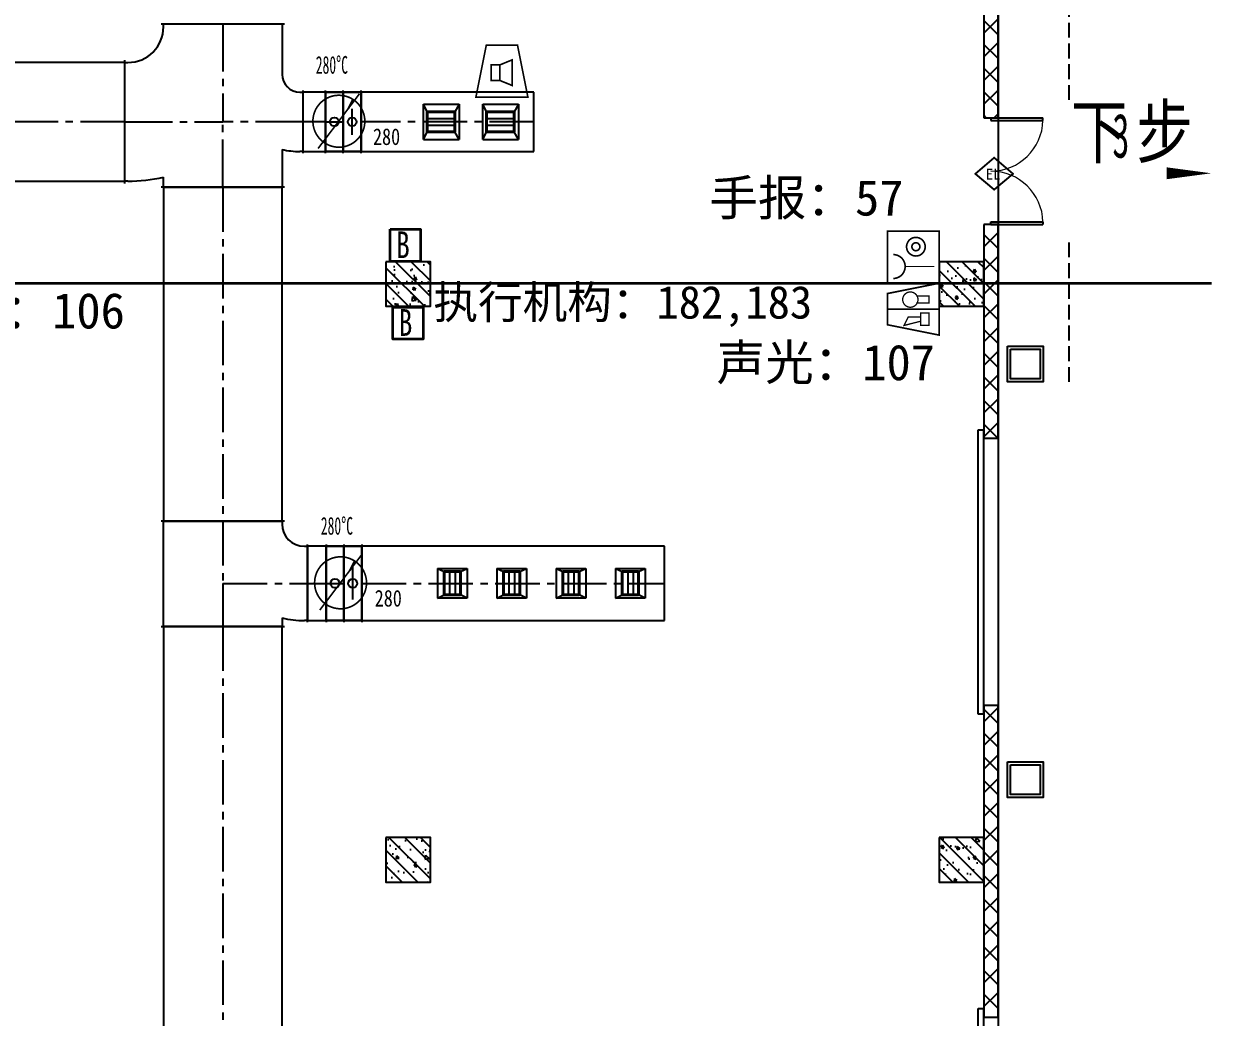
# Model space of a CAD drawing. Header units: millimetres. Extents: x -633009578 to 5705885, y -633235091 to 2571734.
# Drawn here: x 3652345 to 3672452, y 2164685 to 2181416 of the extents above; entities that cross this region are included whole.
import ezdxf
from ezdxf.enums import TextEntityAlignment as Align

# ---------------------------------------------------------------- set-up
doc = ezdxf.new("R2010")
doc.units = ezdxf.units.MM
doc.header["$LTSCALE"] = 1000
doc.header["$MEASUREMENT"] = 0
doc.linetypes.add('CENTER2', pattern=[1.125, 0.75, -0.125, 0.125, -0.125])
doc.linetypes.add('DASH', pattern=[0.35, 0.25, -0.1])
doc.layers.get('0').update_dxf_attribs({"color": 9})
for name, color, linetype in [('000000000000电气', 7, 'Continuous'), ('A-COLUM(柱)', 255, 'Continuous'), ('A-DI-S(箭头)', 76, 'Continuous'), ('A-DOOR(门）', 4, 'Continuous'), ('A-F-AREA(计算)', 5, 'Continuous'), ('A-HATH(填充)', 8, 'Continuous'), ('A-ROOF-G(钢构)', 25, 'Continuous'), ('A-ST-O(室外)', 54, 'Continuous'), ('DUCT-排烟中心线', 5, 'CENTER2'), ('DUCT-排烟法兰', 4, 'Continuous'), ('DUCT-排烟管', 2, 'Continuous'), ('DUCT-排烟管端线', 4, 'Continuous'), ('DUCT-排烟阀门', 7, 'Continuous'), ('DUCT-排风风口', 7, 'Continuous'), ('HVAC-water Dim-SF', 241, 'Continuous'), ('PUB_TEXT', 7, 'Continuous'), ('WALL', 9, 'Continuous'), ('设备-安防', 3, 'Continuous'), ('设备-消防', 3, 'Continuous')]:
    doc.layers.add(name, color=color, linetype=linetype)
doc.styles.add('_TCH_DIM', font='simhei.ttf', dxfattribs={"width": 0.8, "bigfont": 'hztxt.shx'})
doc.styles.add('_TEL_DIM', font='simhei.ttf', dxfattribs={"height": 3.5, "bigfont": 'HZTXT'})
doc.styles.add('_THVAC_DIM', font='simhei.ttf', dxfattribs={"width": 0.8, "height": 3.5, "bigfont": 'HZTXT'})
doc.styles.add('IDQSTYLE', font='simhei.ttf', dxfattribs={"width": 0.707, "bigfont": 'hztxt.shx'})
doc.styles.add('SF', font='simhei.ttf', dxfattribs={"width": 0.75, "bigfont": '@@@hztxt.shx'})
doc.styles.get("Standard").update_dxf_attribs({"font": 'simhei.ttf', "bigfont": 'hztxt.shx'})
doc.styles.add('宋体', font='simhei.ttf')
pattern_1 = [(45, (1102421.475196055, 677964.29318137), (-200.0002033111466, 200.0002033111467), []), (135, (1102421.475196055, 677964.29318137), (-200.0002033111467, -200.0002033111466), [])]

# ---------------------------------------------------------------- blocks, each defined once
blk = doc.blocks.new('HC001213')
at = {"color": 0, "linetype": 'Continuous', "const_width": 0.2}
blk.add_lwpolyline([(-1.875, 3.125), (1.875, 3.125), (3.125, -3.125), (-3.125, -3.125)], close=True, dxfattribs=at)
for points in [[(-0.243653517016746, 0.7382802506738564), (1.231346482983254, 1.338280250673856), (1.231346482983254, -1.736719749326144), (-0.243653517016746, -1.136719749326144)], [(-1.293653517016746, 0.7382802506738564), (-0.243653517016746, 0.7382802506738564), (-0.243653517016746, -1.136719749326144), (-1.293653517016746, -1.136719749326144), (-1.293653517016746, 0.7382802506738564)]]:
    blk.add_lwpolyline(points, dxfattribs=at)
at = {"color": 0, "style": 'IDQSTYLE', "width": 0.7}
blk.add_attdef('PSFHATT', (5.125, -3.125), '', height=2.5, dxfattribs=at)
blk = doc.blocks.new('HC001212')
at = {"color": 0, "linetype": 'Continuous', "const_width": 0.2}
blk.add_lwpolyline([(-1.875, 3.125), (1.875, 3.125), (3.125, -3.125), (-3.125, -3.125)], close=True, dxfattribs=at)
at = {"color": 0, "linetype": 'Continuous'}
for points, const_width in [([(0, 3.125), (0, -3.125)], 0.2), ([(-1.459485991813081, -0.8805239327332393), (-1.95948599181308, 1.119476067266761), (-0.9594859918130805, 0.619476067266761), (-0.9594859918130805, -0.8805239327332393)], 0.16), ([(-1.959485991813081, -1.880523932733239), (-1.95948599181308, -0.8805239327332393), (-0.4594859918130805, -0.8805239327332393), (-0.4594859918130805, -1.880523932733239), (-1.959485991813081, -1.880523932733239)], 0.16), ([(0.7290485194275803, -0.380523932733239), (0.7290485194281489, -1.880523932733239), (1.569048519428149, -1.880523932733239), (1.569048519430491, -0.380523932733239)], 0.16)]:
    blk.add_lwpolyline(points, dxfattribs=dict(at, const_width=const_width))
at = {"color": 0, "linetype": 'Continuous', "const_width": 0.16}
blk.add_lwpolyline([(1.799048519428144, -0.2905239327332435, 0.1989123673796631), (2.068287334970649, 0.3594760672667566, 0.1989123673796631), (1.799048519428145, 1.009476067266757, 0.1989123673796404), (1.149048519428189, 1.278714882809276, 0.1989123673796654), (0.4990485194281443, 1.009476067266757, 0.198912367379653), (0.2298097038856248, 0.3594760672667572, 0.1989123673796529), (0.4990485194281444, -0.2905239327332433, 0.1989123673796571), (1.14904851942816, -0.5597627482757622, 0.1989123673796488)], format="xyb", close=True, dxfattribs=at)
at = {"color": 0, "style": 'IDQSTYLE', "width": 0.7}
blk.add_attdef('PSFHATT', (5.125, -3.125), '', height=2.5, dxfattribs=at)
blk = doc.blocks.new('HC001208')
at = {"color": 0, "linetype": 'Continuous', "const_width": 0.2}
blk.add_lwpolyline([(-3.125, 3.125), (3.125, 3.125), (3.125, -3.125), (-3.125, -3.125)], close=True, dxfattribs=at)
blk.add_lwpolyline([(-2.560875308812533, 2.421549273106315, 0.198912367379651), (-2.13910907372117, 1.40331550819771, 0.1989123673796632), (-1.120875308812534, 0.9815492731063138, 0.1989123673796561), (-0.1026415439039181, 1.403315508197666, 0.1989123673796525), (0.3191246911874668, 2.421549273106313)], format="xyb", dxfattribs=at)
at = {"color": 0, "linetype": 'Continuous', "const_width": 0.128}
blk.add_lwpolyline([(-1.120875308812544, 0.9815492731063138), (-1.120875308812535, -2.518826738720627)], dxfattribs=at)
at = {"color": 0, "linetype": 'Continuous', "const_width": 0.2}
for points in [[(2.383210274305692, -0.3093507400644881, 0.9999999999999997), (0.1432102743056918, -0.3093507400644877, 0.9999999999999999)], [(0.7832102743056915, -0.3093507400644884, 0.9999999999999994), (1.743210274305692, -0.3093507400644881, 0.9999999999999994)]]:
    blk.add_lwpolyline(points, format="xyb", close=True, dxfattribs=at)
at = {"color": 0, "style": 'IDQSTYLE', "width": 0.7}
blk.add_attdef('PSFHATT', (5.125, -3.125), '', height=2.5, dxfattribs=at)
blk = doc.blocks.new('HC001303')
at = {"color": 0, "linetype": 'Continuous'}
blk.add_line((1.147673841419251, 1.538953517481514), (1.735401947549264, 2.599742189978989), dxfattribs=at)
at = {"color": 0, "linetype": 'Continuous', "const_width": 0.2}
blk.add_lwpolyline([(2.673745217742495e-14, -3.125, 0.1989123673796571), (2.209708691207992, -2.209708691207937, 0.1989123673796571), (3.125000000000028, -4.323120637516818e-16, 0.1989123673796568), (2.209708691207993, 2.209708691207993, 0.1989123673796569), (2.841876514387939e-14, 3.125, 0.1989123673796569), (-2.209708691207936, 2.209708691207994, 0.1989123673796568), (-3.124999999999972, 2.10353517373855e-15, 0.1989123673796572), (-2.209708691207937, -2.209708691207936, 0.1989123673796571)], format="xyb", close=True, dxfattribs=at)
blk.add_lwpolyline([(-2.500110713345594, -3.281016827298258), (2.47847216535268, 3.297393019579605)], dxfattribs=at)
at = {"color": 0, "style": 'IDQSTYLE', "width": 0.7}
for tag, p in [('280', (4.109408226946883, -2.854615367737885)), ('PSFHATT', (5.125000010000028, -3.281016827298258))]:
    blk.add_attdef(tag, p, '', height=2, dxfattribs=at)
blk = doc.blocks.new('$equip$00002474')
for p, q in [((-0.519992380955955, 1.000000338535756e-05), (7.619048119522631e-06, 0.4400100000020757)), ((7.619048119522631e-06, 0.4400100000020757), (0.5200076190521941, 1.000000338535756e-05)), ((7.619048119522631e-06, -0.4399899999989429), (-0.519992380955955, 1.000000338535756e-05)), ((0.5200076190521941, 1.000000338535756e-05), (7.619048119522631e-06, -0.4399899999989429))]:
    blk.add_line(p, q)
at = {"const_width": 0.04}
blk.add_lwpolyline([(7.619048119522631e-06, 0.4400100000020757), (-0.519992380955955, 1.000000338535756e-05), (7.619048119522631e-06, -0.4399899999989429), (0.5200076190521941, 1.000000338535756e-05), (7.619048119522631e-06, 0.4400100000020757), (-0.519992380955955, 1.000000338535756e-05)], dxfattribs=at)
for p in [(7.619048119522631e-06, 0.4400100000020757), (-0.519992380955955, 1.000000338535756e-05), (0.5200076190521941, 1.000000338535756e-05), (7.619048119522631e-06, -0.4399899999989429)]:
    blk.add_point(p)
at = {"color": 7, "style": '_TEL_DIM'}
blk.add_attdef('$TEXT$', text='', height=0.3, dxfattribs=at).set_placement((0.02805548798642121, 0.01213281898526475), align=Align.MIDDLE_CENTER)
at = {"color": 7, "style": '_TEL_DIM', "flags": 1}
blk.add_attdef('A', text='', height=2e-05, dxfattribs=at).set_placement((0, 0), align=Align.MIDDLE_CENTER)
blk = doc.blocks.new('$DorLib2D$00000002')
for p, q in [((-0.5, -5.684341886080802e-17), (-0.5000000000000007, 0.4875)), ((-0.4750000000000007, 0.4875), (-0.5000000000000007, 0.4875)), ((-0.475, -2.842170943040401e-17), (-0.4750000000000007, 0.4875)), ((0.475, -2.842170943040401e-17), (0.4750000000000007, 0.4875)), ((0.4750000000000007, 0.4875), (0.5000000000000007, 0.4875)), ((0.5, -5.684341886080802e-17), (0.5000000000000007, 0.4875)), ((-0.5, -5.684341886080802e-17), (-0.475, -2.842170943040401e-17)), ((0.5, -5.684341886080802e-17), (0.475, -2.842170943040401e-17))]:
    blk.add_line(p, q)
at = {"lineweight": 13}
for centre, start, end in [((-0.4875, -4.263256414560601e-17), 0, 88.53071641864632), ((0.4875, -4.263256414560601e-17), 91.4692835813537, 180)]:
    blk.add_arc(centre, 0.4875, start, end, dxfattribs=at)
blk = doc.blocks.new('$DorLib2D$00000126')
at = {"color": 0, "linetype": 'Continuous'}
for p, q in [((-0.5319999999956053, 0.5), (-0.5319999999956053, 0.900000000000091)), ((0.5320000000047003, 0.900000000000091), (0.5320000000047003, 0.5000000000002274))]:
    blk.add_line(p, q, dxfattribs=at)
at = {"color": 0, "linetype": 'DASH'}
for p, q in [((-0.5319999999956053, 0.900000000000091), (0.5320000000047003, 0.900000000000091)), ((-0.5319999999956053, 0.5), (0.5320000000047003, 0.5000000000002274))]:
    blk.add_line(p, q, dxfattribs=at)
blk = doc.blocks.new('_FZH')
h = blk.add_hatch()
h.set_pattern_fill('钢筋混凝土', color=256, scale=0.1, style=0)
h.set_pattern_definition([(45, (0, 0), (-0.1767766952966369, 0.1767766952966369), []), (50, (0, 0), (0.7172601826007535, -0.06275213498259512), [0.07500000000000001, -0.8250000000000001]), (355, (0, 0), (-0.138751333613, 0.7521921337000119), [0.06, -0.66]), (100.4514, (0.05977168000000001, -0.00522934), (0.5785093817140216, 0.6894395420609536), [0.06374019, -0.701142112]), (46.1842, (0, 0.2), (1.067241048625645, -0.1655190143290181), [0.1125, -1.2375]), (96.6356, (0.088936745, 0.186206693), (0.9346627055487033, 0.9741178709004418), [0.095610288, -1.051713]), (351.1842, (0, 0.2), (0.9346619451336272, 0.9741186009253247), [0.09000000000000001, -0.9900000000000001]), (21, (0.1, 0.15), (0.5969070521184617, -0.4026188906653388), [0.07500000000000001, -0.8250000000000001]), (326, (0.1, 0.15), (0.2433153319215824, 0.7251500450468529), [0.06, -0.66]), (71.4514, (0.149742233, 0.116448394), (0.84022262858149, 0.3225304967099524), [0.06374019, -0.701142112]), (37.50000000000001, (0, 0), (0.01215985531729062, 0.3328938538313115), [0, -0.652, 0, -0.67, 0, -0.6625000000000001]), (7.499999999999999, (0, 0), (0.2630695374421486, 0.3944117118823603), [0, -0.382, 0, -0.637, 0, -0.2525]), (-32.5, (-0.223, 0), (0.533822436172409, -0.02255487173437976), [0, -0.25, 0, -0.78, 0, -1.035]), (-42.5, (-0.323, 0), (0.5831861693423862, 0.1001049823323177), [0, -0.325, 0, -0.518, 0, -0.735])])
h.paths.add_polyline_path([(-0.5, -0.5), (0.5, -0.5), (0.5, 0.5), (-0.5, 0.5)])
blk.add_lwpolyline([(-0.5, -0.5), (0.5, -0.5), (0.5, 0.5), (-0.5, 0.5)], close=True)
blk = doc.blocks.new('00000594Cent')
at = {"lineweight": -2}
blk.add_line((-218.75, 1.4210854715202e-14), (218.75, 1.4210854715202e-14), dxfattribs=at)
at = {"color": 0, "linetype": 'ByBlock', "lineweight": -2}
blk.add_circle((0, 1.4210854715202e-14), 125, dxfattribs=at)
blk = doc.blocks.new('00000594Body')
at = {"color": 0, "linetype": 'ByBlock', "lineweight": -2}
for p, q in [((-250, -500), (-249.9999999999964, 500)), ((250, 500), (-250, 500)), ((250, -500), (250.0000000000036, 500)), ((-250, -500), (250, -500))]:
    blk.add_line(p, q, dxfattribs=at)
blk = doc.blocks.new('00000578Cent')
at = {"color": 0, "linetype": 'ByBlock', "lineweight": -2}
blk.add_circle((0, 0), 125, dxfattribs=at)
blk = doc.blocks.new('00000578Body')
at = {"color": 0, "linetype": 'ByBlock', "lineweight": -2}
for p, q in [((249.9999999999964, 500.0000000000036), (-250, 500.0000000000036)), ((-249.9999999999964, -499.9999999999964), (-250, 500.0000000000036)), ((249.9999999999891, -499.9999999999964), (250.0000000000036, 500.0000000000036)), ((-250, -499.9999999999964), (249.9999999999964, -499.9999999999964))]:
    blk.add_line(p, q, dxfattribs=at)
at = {"lineweight": -2}
blk.add_line((0, -218.7499999999982), (0, 218.7499999999982), dxfattribs=at)
blk = doc.blocks.new('$风口$00000108')
for p, q in [((-250, 135), (-190, 75)), ((-250, -135), (-250, 135)), ((250, 135), (200, 75)), ((250, 135), (250, -135)), ((200, 25), (-190, 25)), ((-250, -135), (-190, -75)), ((200, -25), (-190, -25)), ((200, -75), (250, -135)), ((250, -135), (-250, -135))]:
    blk.add_line(p, q)
at = {"linetype": 'Continuous'}
blk.add_line((250, 135), (-250, 135), dxfattribs=at)
at = {"lineweight": 40}
for p, q in [((-190, 75), (200, 75)), ((-190, -75), (-190, 75)), ((200, 75), (200, -75)), ((-190, -75), (200, -75))]:
    blk.add_line(p, q, dxfattribs=at)

msp = doc.modelspace()

# ---------------------------------------------------------------- hatches: boundary and pattern name
at = {"layer": 'A-HATH(填充)'}
h = msp.add_hatch(dxfattribs=at)
h.set_pattern_fill('多孔材料', color=256, scale=100, style=0)
h.set_pattern_definition(pattern_1)
h.paths.add_polyline_path([(3668519.994031783, 2184034.62917075), (3668519.994031782, 2179834.629171259), (3668759.994031772, 2179834.629171259), (3668759.994031772, 2184034.62917075)])
h = msp.add_hatch(dxfattribs=at)
h.set_pattern_fill('多孔材料', color=256, scale=100, style=0)
h.set_pattern_definition(pattern_1)
h.paths.add_polyline_path([(3668519.994031782, 2178034.629171259), (3668519.994031782, 2174434.629172784), (3668759.994031772, 2174434.629172784), (3668759.994031772, 2178034.629171259)])
h = msp.add_hatch(dxfattribs=at)
h.set_pattern_fill('多孔材料', color=256, scale=100, style=0)
h.set_pattern_definition(pattern_1)
h.paths.add_polyline_path([(3668519.994031782, 2169934.629172276), (3668519.994031782, 2164684.924793512), (3668759.994031773, 2164684.924793512), (3668759.994031773, 2169934.629172276)])

# ---------------------------------------------------------------- linework, layer by layer
at = {"layer": '000000000000电气', "color": 2, "lineweight": 35}
msp.add_line((3649239.994031797, 2177048.969158429), (3672354.903104499, 2177048.969158429), dxfattribs=at)
at = {"layer": '000000000000电气', "color": 1, "lineweight": 35}
for points in [[(3658520.159014536, 2177954.8696123), (3659028.381214746, 2177954.8696123), (3659028.381214746, 2177415.210987334), (3658520.159014536, 2177415.210987334)], [(3658563.840350504, 2176645.629864238), (3659072.062550715, 2176645.629864238), (3659072.062550715, 2176105.971239272), (3658563.840350504, 2176105.971239272)]]:
    msp.add_lwpolyline(points, close=True, dxfattribs=at)
at = {"layer": 'A-DI-S(箭头)'}
msp.add_lwpolyline([(3669284.298177323, 2178898.959908056, 0, 0, 0), (3672351.806760733, 2178898.959908056, 0, 200, 0), (3671601.806760733, 2178898.959908056, 0, 0, 0)], format="xyseb", dxfattribs=at)
at = {"layer": 'A-DOOR(门）'}
for p, q in [((3668759.99403178, 2179834.629171179), (3668759.99403178, 2178034.629171179)), ((3668759.99403178, 2174434.629172627), (3668759.99403178, 2169934.629172627))]:
    msp.add_line(p, q, dxfattribs=at)
at = {"layer": 'A-F-AREA(计算)'}
msp.add_lwpolyline([(3534479.994031782, 2196074.629172625), (3668759.994031782, 2196074.629172625), (3668759.994031782, 2059994.629172625), (3534479.994031782, 2059994.629172625)], close=True, dxfattribs=at)
at = {"layer": 'A-ROOF-G(钢构)'}
for points in [[(3668919.994031763, 2175984.629172627), (3669519.994031763, 2175984.629172627), (3669519.994031763, 2175384.629172627), (3668919.994031763, 2175384.629172627)], [(3668969.994031763, 2175934.629172627), (3669469.994031763, 2175934.629172627), (3669469.994031763, 2175434.629172627), (3668969.994031763, 2175434.629172627)], [(3668919.994031763, 2168984.629172625), (3669519.994031763, 2168984.629172625), (3669519.994031763, 2168384.629172625), (3668919.994031763, 2168384.629172625)], [(3668969.994031763, 2168934.629172625), (3669469.994031763, 2168934.629172625), (3669469.994031763, 2168434.629172625), (3668969.994031763, 2168434.629172625)]]:
    msp.add_lwpolyline(points, close=True, dxfattribs=at)
at = {"layer": 'A-ST-O(室外)', "linetype": 'DASH'}
for points in [[(3669960.013862198, 2180134.629566614), (3669960.016691342, 2197274.629123859), (3668019.994402342, 2197274.629124557)], [(3669960.013078159, 2175384.629172628), (3669960.013466052, 2177734.628775891)]]:
    msp.add_lwpolyline(points, dxfattribs=at)
at = {"layer": 'DUCT-排烟中心线', "color": 8}
for p, q in [((3655697.016134646, 2181415.504714892), (3655697.016134646, 2181365.504714892)), ((3655697.016134646, 2181365.504714892), (3655697.016134646, 2179765.504714892)), ((3654046.816134646, 2179765.504714892), (3647731.778478448, 2179765.504714892)), ((3654047.016134646, 2179765.504714892), (3654097.016134646, 2179765.504714892)), ((3654097.016134646, 2179765.504714892), (3655697.016134646, 2179765.504714892)), ((3656997.016134646, 2179765.504714892), (3655697.016134646, 2179765.504714892)), ((3655697.016134646, 2178715.504714892), (3655697.016134646, 2179765.504714892)), ((3657047.016134646, 2179765.504714892), (3656997.016134646, 2179765.504714892)), ((3657426.962730011, 2179765.504714892), (3657047.216134646, 2179765.504714892)), ((3660939.61077813, 2179765.504714892), (3658027.562730011, 2179765.504714892)), ((3655697.016134646, 2178665.504714892), (3655697.016134646, 2178715.504714892)), ((3655697.016134646, 2178665.304714892), (3655697.016134646, 2173040.910313186)), ((3655697.016134646, 2173040.710313186), (3655697.016134646, 2171990.710313186)), ((3655697.016134646, 2171990.710313186), (3655697.016134646, 2171265.710313186)), ((3655697.016134646, 2171990.710313186), (3657122.016134646, 2171990.710313186)), ((3657122.216134646, 2171990.710313186), (3657436.798376536, 2171990.710313186)), ((3658037.398376536, 2171990.710313186), (3663141.286385179, 2171990.710313186)), ((3655697.016134646, 2171265.510313186), (3655697.016134646, 2155893.532482332))]:
    msp.add_line(p, q, dxfattribs=at)
at = {"layer": 'DUCT-排烟法兰', "color": 8}
for p, q in [((3654657.016134646, 2181415.604714892), (3656737.016134646, 2181415.604714892)), ((3654046.916134647, 2178725.504714892), (3654046.916134647, 2180805.504714892)), ((3657047.116134646, 2180295.504714892), (3657047.116134646, 2179235.504714892)), ((3657427.062730011, 2179235.504714892), (3657427.062730011, 2180295.504714892)), ((3657727.26273001, 2179235.504714892), (3657727.26273001, 2180295.504714892)), ((3658027.462730011, 2179235.504714892), (3658027.462730011, 2180295.504714892)), ((3656737.016134646, 2178665.404714892), (3654657.016134646, 2178665.404714892)), ((3656737.016134646, 2173040.810313186), (3654657.016134646, 2173040.810313186)), ((3657122.116134646, 2171335.710313186), (3657122.116134646, 2172645.710313186)), ((3657436.898376536, 2172645.710313186), (3657436.898376536, 2171335.710313186)), ((3657737.098376536, 2172645.710313186), (3657737.098376536, 2171335.710313186)), ((3658037.298376536, 2172645.710313186), (3658037.298376536, 2171335.710313186)), ((3654657.016134646, 2171265.610313186), (3656737.016134646, 2171265.610313186))]:
    msp.add_line(p, q, dxfattribs=at)
at = {"layer": 'DUCT-排烟管', "color": 8}
for p, q in [((3654697.016134646, 2181365.504714892), (3654697.016134646, 2181415.504714892)), ((3656697.016134646, 2181415.504714892), (3656697.016134646, 2180565.504714892)), ((3654046.816134646, 2180765.504714892), (3647731.778478448, 2180765.504714892)), ((3654047.016134646, 2180765.504714892), (3654097.016134646, 2180765.504714892)), ((3656997.016134646, 2180265.504714892), (3657047.016134646, 2180265.504714892)), ((3657426.962730011, 2180265.504714892), (3657047.216134646, 2180265.504714892)), ((3657427.162730011, 2180265.504714892), (3657727.162730011, 2180265.504714892)), ((3657727.362730011, 2180265.504714892), (3658027.362730011, 2180265.504714892)), ((3660939.61077813, 2180265.504714892), (3658027.562730011, 2180265.504714892)), ((3660939.61077813, 2179265.504714892), (3660939.61077813, 2180265.504714892)), ((3656697.016134646, 2179300.593650825), (3656697.016134646, 2178715.504714892)), ((3657047.016134646, 2179265.504714892), (3656997.016134646, 2179265.504714892)), ((3657047.216134646, 2179265.504714892), (3657426.962730011, 2179265.504714892)), ((3657727.162730011, 2179265.504714892), (3657427.162730011, 2179265.504714892)), ((3658027.362730011, 2179265.504714892), (3657727.362730011, 2179265.504714892)), ((3658027.562730011, 2179265.504714892), (3660939.61077813, 2179265.504714892)), ((3647731.778478448, 2178765.504714892), (3654046.816134646, 2178765.504714892)), ((3654097.016134646, 2178765.504714892), (3654047.016134646, 2178765.504714892)), ((3654697.016134646, 2178715.504714892), (3654697.016134646, 2178835.682586757)), ((3654697.016134646, 2178665.504714892), (3654697.016134646, 2178715.504714892)), ((3654697.016134646, 2178665.304714892), (3654697.016134646, 2173040.910313186)), ((3656697.016134646, 2178715.504714892), (3656697.016134646, 2178665.504714892)), ((3656697.016134646, 2173040.910313186), (3656697.016134646, 2178665.304714892)), ((3654697.016134646, 2172990.710313186), (3654697.016134646, 2173040.710313186)), ((3654697.016134646, 2171265.710313186), (3654697.016134646, 2172990.710313186)), ((3656697.016134646, 2173040.710313186), (3656697.016134646, 2172990.710313186)), ((3657072.016134646, 2172615.710313186), (3657122.016134646, 2172615.710313186)), ((3657436.798376536, 2172615.710313186), (3657122.216134646, 2172615.710313186)), ((3657436.998376537, 2172615.710313186), (3657736.998376537, 2172615.710313186)), ((3657737.198376537, 2172615.710313186), (3658037.198376537, 2172615.710313186)), ((3663141.286385179, 2172615.710313186), (3658037.398376536, 2172615.710313186)), ((3663141.286385179, 2171365.710313186), (3663141.286385179, 2172615.710313186)), ((3656697.016134646, 2171409.571483102), (3656697.016134646, 2171265.710313186)), ((3657122.016134646, 2171365.710313186), (3657072.016134646, 2171365.710313186)), ((3657122.216134646, 2171365.710313186), (3657436.798376536, 2171365.710313186)), ((3657736.998376537, 2171365.710313186), (3657436.998376537, 2171365.710313186)), ((3658037.198376537, 2171365.710313186), (3657737.198376537, 2171365.710313186)), ((3658037.398376536, 2171365.710313186), (3663141.286385179, 2171365.710313186)), ((3654697.016134646, 2171265.510313186), (3654697.016134646, 2155893.532482332)), ((3656697.016134646, 2155893.532482332), (3656697.016134646, 2171265.510313186))]:
    msp.add_line(p, q, dxfattribs=at)
for centre, radius, start, end in [((3654097.016134646, 2181365.504714892), 599.9999999997672, 270, 0), ((3656997.016134646, 2180565.504714892), 300, 180, 270), ((3656997.016134644, 2180565.504714882), 1299.999999989988, 256.6576362028925, 270.0000000000821), ((3654097.016134644, 2181365.504714906), 2600.000000013763, 270.000000000041, 283.3423637970591), ((3657072.016134646, 2172990.710313186), 375, 180, 270), ((3657072.016134646, 2172990.710313184), 1624.999999998137, 256.6576362028979, 270)]:
    msp.add_arc(centre, radius, start, end, dxfattribs=at)
at = {"layer": 'DUCT-排烟管端线', "color": 8}
for p, q in [((3654697.016134646, 2181415.504714892), (3656697.016134646, 2181415.504714892)), ((3654046.816134646, 2178765.504714892), (3654046.816134646, 2180765.504714892)), ((3654047.016134646, 2178765.504714892), (3654047.016134646, 2180765.504714892)), ((3657047.016134646, 2180265.504714892), (3657047.016134646, 2179265.504714892)), ((3657047.216134646, 2180265.504714892), (3657047.216134646, 2179265.504714892)), ((3657426.962730011, 2179265.504714892), (3657426.962730011, 2180265.504714892)), ((3657427.162730011, 2180265.504714892), (3657427.162730011, 2179265.504714892)), ((3657727.162730011, 2180265.504714892), (3657727.162730011, 2179265.504714892)), ((3657727.362730011, 2180265.504714892), (3657727.362730011, 2179265.504714892)), ((3658027.362730011, 2180265.504714892), (3658027.362730011, 2179265.504714892)), ((3658027.562730011, 2180265.504714892), (3658027.562730011, 2179265.504714892)), ((3654697.016134646, 2178665.504714892), (3656697.016134646, 2178665.504714892)), ((3656697.016134646, 2178665.304714892), (3654697.016134646, 2178665.304714892)), ((3654697.016134646, 2173040.910313186), (3656697.016134646, 2173040.910313186)), ((3654697.016134646, 2173040.710313186), (3656697.016134646, 2173040.710313186)), ((3657122.016134646, 2172615.710313186), (3657122.016134646, 2171365.710313186)), ((3657122.216134646, 2172615.710313186), (3657122.216134646, 2171365.710313186)), ((3657436.798376536, 2171365.710313186), (3657436.798376536, 2172615.710313186)), ((3657436.998376537, 2172615.710313186), (3657436.998376537, 2171365.710313186)), ((3657736.998376537, 2172615.710313186), (3657736.998376537, 2171365.710313186)), ((3657737.198376537, 2172615.710313186), (3657737.198376537, 2171365.710313186)), ((3658037.198376537, 2172615.710313186), (3658037.198376537, 2171365.710313186)), ((3658037.398376536, 2172615.710313186), (3658037.398376536, 2171365.710313186)), ((3656697.016134646, 2171265.710313186), (3654697.016134646, 2171265.710313186)), ((3656697.016134646, 2171265.510313186), (3654697.016134646, 2171265.510313186))]:
    msp.add_line(p, q, dxfattribs=at)
at = {"layer": 'WALL'}
for p, q in [((3668519.994031783, 2184034.62917075), (3668519.994031782, 2179834.629171259)), ((3668759.994031772, 2179834.629171259), (3668759.994031772, 2184034.62917075)), ((3668519.994031782, 2179834.629171259), (3668759.994031772, 2179834.629171259)), ((3668519.994031782, 2178034.629171259), (3668519.994031782, 2174434.629172784)), ((3668759.994031772, 2178034.629171259), (3668519.994031782, 2178034.629171259)), ((3668759.994031772, 2174434.629172784), (3668759.994031772, 2178034.629171259)), ((3668519.994031782, 2174434.629172784), (3668759.994031772, 2174434.629172784)), ((3668519.994031782, 2169934.629172276), (3668519.994031782, 2164684.924793512)), ((3668759.994031773, 2169934.629172276), (3668519.994031782, 2169934.629172276)), ((3668759.994031773, 2164684.924793512), (3668759.994031773, 2169934.629172276)), ((3668519.994031782, 2164684.924793512), (3668759.994031773, 2164684.924793512))]:
    msp.add_line(p, q, dxfattribs=at)

# ---------------------------------------------------------------- block references
at = {"layer": 'A-COLUM(柱)', "xscale": 750, "yscale": 750, "zscale": 750, "rotation": 270}
for p in [(3658819.99403178, 2177034.629172626), (3668144.99403178, 2177034.629172626), (3658819.99403178, 2167334.629172626), (3668144.99403178, 2167334.629172626)]:
    msp.add_blockref('_FZH', p, dxfattribs=at)
at = {"layer": 'A-DOOR(门）', "xscale": 1800, "yscale": 1800, "zscale": 1800, "rotation": 270}
msp.add_blockref('$DorLib2D$00000002', (3668639.99403178, 2178934.629171179), dxfattribs=at)
at = {"layer": 'A-DOOR(门）', "extrusion": (0, 0, -1), "xscale": -4500, "yscale": 240, "zscale": 4500, "rotation": 270}
for p in [(-3668639.99403178, 2172184.629172627), (-3668639.99403178, 2162434.924793447)]:
    msp.add_blockref('$DorLib2D$00000126', p, dxfattribs=at)
at = {"layer": 'DUCT-排烟阀门', "color": 8, "xscale": 0.6}
for name, p in [('00000594Body', (3657577.162730011, 2179765.504714892, 3000)), ('00000578Body', (3657877.362730011, 2179765.504714892, 3000))]:
    msp.add_blockref(name, p, dxfattribs=at)
for name, p, yscale in [('00000594Cent', (3657577.162730011, 2179765.504714892, 3000), 0.6), ('00000578Cent', (3657877.362730011, 2179765.504714892, 3000), 0.6), ('00000594Body', (3657586.998376537, 2171990.710313186, 3000), 1.25), ('00000578Body', (3657887.198376537, 2171990.710313186, 3000), 1.25), ('00000594Cent', (3657586.998376537, 2171990.710313186, 3000), 0.6), ('00000578Cent', (3657887.198376537, 2171990.710313186, 3000), 0.6)]:
    msp.add_blockref(name, p, dxfattribs=dict(at, yscale=yscale))
at = {"layer": 'DUCT-排风风口', "color": 8, "xscale": 1.2, "yscale": 2.222222222222222, "rotation": 180}
for p in [(3659381.093377788, 2179765.504714892, 2600), (3660381.093377788, 2179765.504714892, 2600)]:
    msp.add_blockref('$风口$00000108', p, dxfattribs=at)
at = {"layer": 'DUCT-排风风口', "color": 8, "yscale": 1.851851851851852, "rotation": 90}
for p in [(3659565.619299911, 2171990.710313186, 2600), (3660565.619299911, 2171990.710313186, 2600), (3661565.619299911, 2171990.710313186, 2600), (3662565.619299911, 2171990.710313186, 2600)]:
    msp.add_blockref('$风口$00000108', p, dxfattribs=at)
at = {"layer": '设备-安防'}
ref = msp.add_blockref('$equip$00002474', (3668694.842205853, 2178891.179002985), dxfattribs=dict(at, xscale=607.5, yscale=607.5, zscale=607.5, rotation=180))
ref.add_attrib('$TEXT$', 'EL', dxfattribs={"layer": '0', "color": 7, "height": 182.25, "style": '_TEL_DIM'}).set_placement((3668677.798497051, 2178883.8083155), align=Align.MIDDLE_CENTER)
at = {"layer": '设备-消防', "xscale": 140, "yscale": 140, "zscale": 140}
msp.add_blockref('HC001213', (3660399.994031751, 2180621.340421015), dxfattribs=at)
at = {"layer": '设备-消防'}
ref = msp.add_blockref('HC001303', (3657652.823492371, 2179775.66258728, 3000), dxfattribs=dict(at, xscale=140, yscale=140, zscale=140))
ref.add_attrib('280', '280', (3658228.140644144, 2179376.016435797, 3000), dxfattribs={"layer": '0', "color": 0, "height": 280, "width": 0.8})
at = {"layer": '设备-消防', "xscale": 140, "yscale": 140, "zscale": 140, "rotation": 90}
for name, p in [('HC001208', (3667332.49403178, 2177485.352026016)), ('HC001212', (3667332.49403178, 2176610.352026016))]:
    msp.add_blockref(name, p, dxfattribs=at)
at = {"layer": '设备-消防'}
ref = msp.add_blockref('HC001303', (3657681.609138897, 2172000.868185574), dxfattribs=dict(at, xscale=140, yscale=140, zscale=140))
ref.add_attrib('280', '280', (3658256.92629067, 2171601.222034091), dxfattribs={"layer": '0', "color": 0, "height": 280, "width": 0.8})

# ---------------------------------------------------------------- texts
at = {"layer": '000000000000电气', "color": 2, "lineweight": 35, "style": '宋体'}
msp.add_text('手报：57', height=600, dxfattribs=at).set_placement((3663895.346799695, 2178186.175581539))
at = {"layer": '000000000000电气', "color": 5, "lineweight": 35, "style": '宋体'}
for s, p in [('声光：106', (3650367.344179322, 2176284.693681583)), ('声光：107', (3664018.367893801, 2175413.519434351))]:
    msp.add_text(s, height=600, dxfattribs=at).set_placement(p)
at = {"layer": '000000000000电气', "color": 20, "lineweight": 35, "true_color": 0xff5500, "style": '宋体'}
msp.add_text('执行机构：182,183', height=551, dxfattribs=at).set_placement((3659246.175513966, 2176451.27914772))
at = {"layer": 'DUCT-排烟阀门', "color": 8, "style": '_THVAC_DIM', "width": 0.5647058823529412}
for p in [(3657263.855762233, 2180576.522802684, 3000), (3657348.952668067, 2172811.797024143, 3000)]:
    msp.add_text('280%%dC', height=297.5, dxfattribs=at).set_placement(p)
at = {"layer": 'HVAC-water Dim-SF', "color": 1, "linetype": 'Continuous', "style": 'SF', "width": 0.75}
for p in [(3658618.170287242, 2177469.719500704, 5600), (3658661.85162321, 2176160.479752642, 5600)]:
    msp.add_text('B', height=450, dxfattribs=at).set_placement(p)
at = {"layer": 'PUB_TEXT', "style": '_TCH_DIM'}
for s, height, width, p in [('步', 875, 0.8, (3671086.950106823, 2179161.459908056)), ('下', 875, 0.8, (3669986.950106823, 2179161.459908056)), ('3', 743.75, 0.5647058823529412, (3670686.950106823, 2179161.459908056))]:
    msp.add_text(s, height=height, dxfattribs=dict(at, width=width)).set_placement(p)

doc.saveas('drawing.dxf')
